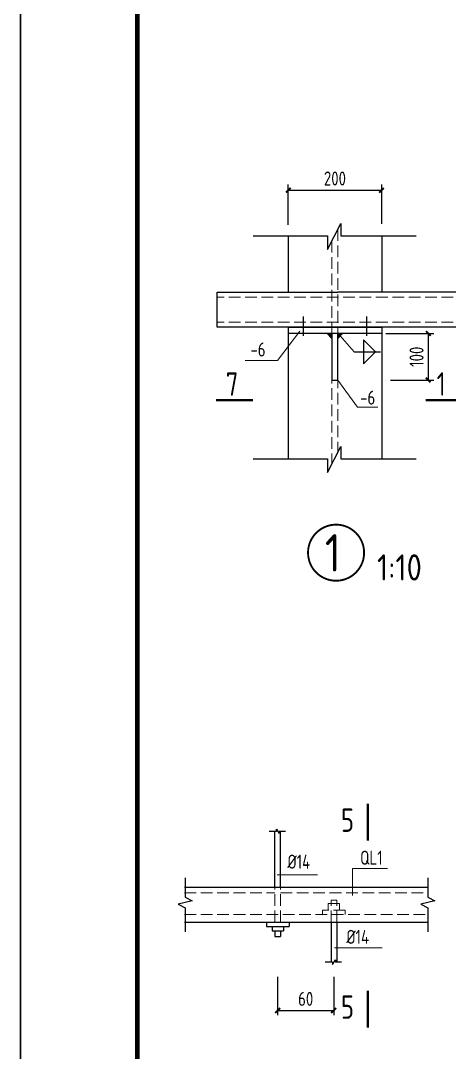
# Model space of a CAD drawing. Header units: millimetres. Extents: x 865974 to 875117, y 40174 to 44891.
# Drawn here: x 868814 to 868905.8, y 40366 to 40586.7 of the extents above; entities that cross this region are included whole.
import ezdxf

# ---------------------------------------------------------------- set-up
doc = ezdxf.new("R2010")
doc.units = ezdxf.units.MM
doc.header["$LTSCALE"] = 1000
doc.header["$MEASUREMENT"] = 0
doc.linetypes.add('DASH', pattern=[0.35, 0.25, -0.1])
for name, color, linetype, lineweight in [('1', 4, 'Continuous', 70), ('D3', 62, 'Continuous', 9), ('LZ', 64, 'Continuous', 9), ('数字', 3, 'Continuous', 9)]:
    doc.layers.add(name, color=color, linetype=linetype, lineweight=lineweight)
for name, color, linetype in [('D1', 112, 'Continuous'), ('D2', 6, 'Continuous'), ('DIM', 7, 'Continuous'), ('GJ', 6, 'Continuous'), ('PUB_DIM', 3, 'Continuous'), ('THIN', 7, 'Continuous'), ('文字', 7, 'Continuous')]:
    doc.layers.add(name, color=color, linetype=linetype)
doc.styles.add('GBHZ', font='gbenor.shx', dxfattribs={"width": 0.9, "bigfont": 'gbcbig.shx'})
doc.dimstyles.new('100', dxfattribs={"dimscale": 0, "dimtxt": 3, "dimasz": 0.01, "dimexe": 1, "dimexo": 2, "dimgap": 1, "dimtad": 1, "dimdec": 0, "dimlfac": 100, "dimdsep": 46, "dimtxsty": 'GBHZ', "dimblk": 'JT', "dimcen": -2.5, "dimclrd": 7, "dimclre": 7, "dimclrt": 7, "dimadec": 0, "dimazin": 0, "dimtfac": 1, "dimtdec": 0, "dimtix": 1, "dimtmove": 2, "dimatfit": 3, "dimldrblk": 'JT', "dimfxl": 0, "dimtolj": 1, "dimlwd": -1, "dimlwe": -1, "dimarcsym": 0})
doc.dimstyles.new('Y10', dxfattribs={"dimscale": 0, "dimtxt": 3, "dimasz": 0.01, "dimexe": 1.2, "dimexo": 1, "dimgap": 1, "dimtad": 1, "dimdec": 0, "dimlfac": 10, "dimzin": 0, "dimdsep": 46, "dimtxsty": 'GBHZ', "dimblk1": 'DX', "dimblk2": 'DX', "dimsah": 1, "dimcen": 0.09, "dimdle": 1, "dimadec": 0, "dimazin": 0, "dimtfac": 1, "dimtdec": 0, "dimtix": 1, "dimtmove": 2, "dimatfit": 3, "dimldrblk": 'DX', "dimfxl": 0, "dimtolj": 1, "dimtzin": 0, "dimarcsym": 0})

# ---------------------------------------------------------------- blocks, each defined once
blk = doc.blocks.new('DX')
at = {"color": 0, "linetype": 'ByBlock', "const_width": 40}
blk.add_lwpolyline([(-54, -51), (46, 49)], dxfattribs=at)
blk = doc.blocks.new('*D499')
at = {"layer": 'Defpoints', "color": 0, "linetype": 'ByBlock', "transparency": 16777216}
for p in [(868891.28, 40550.43), (868871.28, 40541.99), (868891.28, 40542.21)]:
    blk.add_point(p, dxfattribs=at)
at = {"layer": 'DIM', "color": 0, "linetype": 'ByBlock', "lineweight": -2, "transparency": 16777216}
for p, q in [((868871.28, 40542.99), (868871.28, 40551.63)), ((868891.28, 40543.21), (868891.28, 40551.63)), ((868871.29, 40550.43), (868891.27, 40550.43))]:
    blk.add_line(p, q, dxfattribs=at)
at = {"layer": 'DIM', "color": 0, "linetype": 'ByBlock', "lineweight": -2, "transparency": 16777216, "xscale": 0.01, "yscale": 0.01, "zscale": 0.01, "rotation": 180}
blk.add_blockref('DX', (868871.28, 40550.43), dxfattribs=at)
at = {"layer": 'DIM', "color": 0, "linetype": 'ByBlock', "lineweight": -2, "transparency": 16777216, "xscale": 0.01, "yscale": 0.01, "zscale": 0.01}
blk.add_blockref('DX', (868891.28, 40550.43), dxfattribs=at)
at = {"layer": 'DIM', "color": 0, "linetype": 'ByBlock', "transparency": 16777216, "insert": (868881.28, 40552.93), "char_height": 3, "attachment_point": 5, "style": 'GBHZ'}
blk.add_mtext('\\A1;200', dxfattribs=at)
blk = doc.blocks.new('*D500')
at = {"layer": 'Defpoints', "color": 0, "linetype": 'ByBlock', "transparency": 16777216}
for p in [(868891.2, 40519.81), (868892.2, 40509.81), (868901.25, 40509.81)]:
    blk.add_point(p, dxfattribs=at)
at = {"layer": 'DIM', "color": 0, "linetype": 'ByBlock', "lineweight": -2, "transparency": 16777216}
for p, q in [((868892.2, 40519.81), (868902.45, 40519.81)), ((868901.25, 40519.8), (868901.25, 40509.82)), ((868893.2, 40509.81), (868902.45, 40509.81))]:
    blk.add_line(p, q, dxfattribs=at)
at = {"layer": 'DIM', "color": 0, "linetype": 'ByBlock', "lineweight": -2, "transparency": 16777216, "xscale": 0.01, "yscale": 0.01, "zscale": 0.01}
for p, rotation in [((868901.25, 40519.81), 90), ((868901.25, 40509.81), 270)]:
    blk.add_blockref('DX', p, dxfattribs=dict(at, rotation=rotation))
at = {"layer": 'DIM', "color": 0, "linetype": 'ByBlock', "transparency": 16777216, "insert": (868898.75, 40514.81), "char_height": 3, "attachment_point": 5, "rotation": 90, "style": 'GBHZ'}
blk.add_mtext('\\A1;100', dxfattribs=at)
blk = doc.blocks.new('JT')
at = {"color": 3}
blk.add_line((-20, 0), (20, 0), dxfattribs=at)
at = {"color": 3, "const_width": 40}
blk.add_lwpolyline([(-53, -53), (53, 53)], dxfattribs=at)
blk = doc.blocks.new('*D489')
at = {"layer": 'Defpoints', "color": 0, "linetype": 'ByBlock', "transparency": 16777216}
for p in [(868869.02, 40384.13), (868881.02, 40384.13), (868881.02, 40374.95)]:
    blk.add_point(p, dxfattribs=at)
at = {"layer": 'DIM', "color": 7, "linetype": 'ByBlock', "transparency": 16777216}
for p, q in [((868869.02, 40382.13), (868869.02, 40373.95)), ((868881.02, 40382.13), (868881.02, 40373.95)), ((868869.03, 40374.95), (868881.01, 40374.95))]:
    blk.add_line(p, q, dxfattribs=at)
at = {"layer": 'DIM', "color": 7, "linetype": 'ByBlock', "transparency": 16777216, "xscale": 0.01, "yscale": 0.01, "zscale": 0.01, "rotation": 180}
blk.add_blockref('JT', (868869.02, 40374.95), dxfattribs=at)
at = {"layer": 'DIM', "color": 7, "linetype": 'ByBlock', "transparency": 16777216, "xscale": 0.01, "yscale": 0.01, "zscale": 0.01}
blk.add_blockref('JT', (868881.02, 40374.95), dxfattribs=at)
at = {"layer": 'DIM', "color": 7, "linetype": 'ByBlock', "transparency": 16777216, "insert": (868875.02, 40377.45), "char_height": 3, "attachment_point": 5, "style": 'GBHZ'}
blk.add_mtext('\\A1;60', dxfattribs=at)

msp = doc.modelspace()

# ---------------------------------------------------------------- linework, layer by layer
for p, q in [((868814.031, 40173.578), (868814.031, 40767.578)), ((868814.031, 40767.578), (868814.031, 40173.578))]:
    msp.add_line(p, q)
at = {"color": 0, "const_width": 1}
msp.add_lwpolyline([(869645.031, 40183.578), (868839.031, 40183.578), (868839.031, 40757.578), (869645.031, 40757.578)], close=True, dxfattribs=at)
at = {"linetype": 'ByBlock', "ltscale": 0.5, "const_width": 0.4}
msp.add_lwpolyline([(868875.521, 40472.889, 1), (868887.521, 40472.889, 1)], format="xyb", close=True, dxfattribs=at)
at = {"layer": '1', "const_width": 0.48}
for points in [[(868855.831, 40505.498), (868863.753, 40505.498)], [(868900.697, 40505.498), (868908.619, 40505.498)]]:
    msp.add_lwpolyline(points, dxfattribs=at)
at = {"layer": '1', "color": 2, "const_width": 0.48}
for points in [[(868888.32, 40411.275), (868888.32, 40419.197)], [(868888.32, 40371.305), (868888.32, 40379.227)]]:
    msp.add_lwpolyline(points, dxfattribs=at)
at = {"layer": 'D1'}
for p, q in [((868879.679, 40537.754), (868882.555, 40543.304)), ((868882.555, 40543.304), (868882.555, 40540.687)), ((868863.753, 40540.687), (868879.679, 40540.687)), ((868879.679, 40540.687), (868879.679, 40537.754)), ((868882.555, 40540.687), (868898.663, 40540.687)), ((868887.407, 40518.419), (868887.407, 40513.281)), ((868887.407, 40518.419), (868889.976, 40515.85)), ((868885.377, 40515.85), (868891.058, 40515.85)), ((868887.407, 40513.281), (868889.976, 40515.85)), ((868879.679, 40490.068), (868882.555, 40495.618)), ((868882.555, 40495.618), (868882.555, 40493)), ((868863.753, 40493), (868879.679, 40493)), ((868879.679, 40493), (868879.679, 40490.068)), ((868882.555, 40493), (868898.663, 40493))]:
    msp.add_line(p, q, dxfattribs=at)
at = {"layer": 'D1', "color": 251}
for p, q in [((868868.775, 40413.27), (868867.213, 40413.27)), ((868868.775, 40413.27), (868868.775, 40413.751)), ((868868.775, 40413.751), (868869.376, 40412.789)), ((868870.698, 40413.27), (868869.376, 40413.27)), ((868869.376, 40412.789), (868869.376, 40413.27)), ((868880.776, 40385.309), (868879.214, 40385.309)), ((868880.776, 40384.828), (868881.377, 40385.79)), ((868880.776, 40385.309), (868880.776, 40384.828)), ((868881.377, 40385.79), (868881.377, 40385.309)), ((868882.699, 40385.309), (868881.377, 40385.309))]:
    msp.add_line(p, q, dxfattribs=at)
at = {"layer": 'D2'}
for p, q in [((868871.283, 40540.687), (868871.283, 40528.594)), ((868891.283, 40540.687), (868891.283, 40528.594)), ((868856.081, 40528.594), (868881.925, 40528.594)), ((868920.565, 40528.594), (868881.925, 40528.594)), ((868920.565, 40521.096), (868856.081, 40521.096)), ((868871.283, 40521.096), (868871.283, 40519.811)), ((868871.283, 40521.096), (868891.283, 40521.096)), ((868871.283, 40521.096), (868871.283, 40493)), ((868891.283, 40521.096), (868891.283, 40519.811)), ((868891.283, 40521.096), (868891.283, 40493)), ((868871.283, 40519.811), (868891.283, 40519.811)), ((868880.641, 40519.811), (868880.641, 40509.808)), ((868881.925, 40509.808), (868881.925, 40519.811)), ((868880.641, 40509.808), (868881.925, 40509.808)), ((868868.451, 40401.327), (868868.451, 40413.27)), ((868869.653, 40401.327), (868869.653, 40413.27)), ((868849.111, 40401.327), (868868.451, 40401.327)), ((868849.111, 40401.327), (868868.451, 40401.327)), ((868868.451, 40401.327), (868901.157, 40401.327)), ((868869.653, 40401.327), (868901.157, 40401.327)), ((868849.111, 40393.825), (868901.157, 40393.825)), ((868866.648, 40393.825), (868866.648, 40392.923)), ((868866.648, 40392.923), (868871.456, 40392.923)), ((868867.85, 40392.923), (868867.85, 40392.021)), ((868870.254, 40392.923), (868870.254, 40392.021)), ((868871.456, 40393.825), (868871.456, 40392.923)), ((868880.452, 40393.825), (868880.452, 40385.309)), ((868881.654, 40393.825), (868881.654, 40385.309)), ((868867.85, 40392.021), (868870.254, 40392.021)), ((868868.451, 40392.021), (868868.451, 40390.819)), ((868868.451, 40390.819), (868869.653, 40390.819)), ((868869.653, 40392.021), (868869.653, 40390.819))]:
    msp.add_line(p, q, dxfattribs=at)
at = {"layer": 'D2', "linetype": 'Continuous'}
for p, q in [((868874.502, 40523.415), (868874.502, 40519.276)), ((868888.064, 40523.415), (868888.064, 40519.276))]:
    msp.add_line(p, q, dxfattribs=at)
at = {"layer": 'D3'}
for p, q in [((868873.753, 40520.239), (868868.991, 40514.014)), ((868879.57, 40519.811), (868880.641, 40518.74)), ((868881.925, 40519.811), (868885.377, 40515.85)), ((868882.996, 40519.811), (868881.925, 40518.74)), ((868868.991, 40514.014), (868862.038, 40514.014)), ((868881.925, 40509.808), (868886.092, 40503.995)), ((868886.092, 40503.995), (868890.43, 40503.995))]:
    msp.add_line(p, q, dxfattribs=at)
at = {"layer": 'D3', "color": 251}
for p, q in [((868868.955, 40403.995), (868877.553, 40403.995)), ((868885.038, 40405.357), (868885.038, 40399.541)), ((868885.038, 40405.357), (868892.5, 40405.357)), ((868881.196, 40388.396), (868891.377, 40388.396))]:
    msp.add_line(p, q, dxfattribs=at)
at = {"layer": 'D3'}
for points in [[(868879.57, 40519.811), (868880.641, 40519.811), (868880.641, 40518.74), (868880.641, 40519.811)], [(868882.996, 40519.811), (868881.925, 40519.811), (868881.925, 40518.74), (868881.925, 40519.811)]]:
    msp.add_solid(points, dxfattribs=at)
at = {"layer": 'GJ', "linetype": 'Continuous'}
msp.add_line((868856.081, 40521.096), (868856.081, 40528.594), dxfattribs=at)
at = {"layer": 'LZ', "linetype": 'DASH', "ltscale": 0.01}
for p, q in [((868881.925, 40542.089), (868881.925, 40494.403)), ((868880.641, 40539.61), (868880.641, 40491.924)), ((868920.565, 40527.524), (868856.081, 40527.524)), ((868920.565, 40522.166), (868856.081, 40522.166))]:
    msp.add_line(p, q, dxfattribs=at)
at = {"layer": 'LZ', "color": 251, "linetype": 'DASH', "ltscale": 0.01}
for p, q in [((868849.111, 40400.125), (868868.451, 40400.125)), ((868868.451, 40393.825), (868868.451, 40401.327)), ((868869.653, 40393.825), (868869.653, 40401.327)), ((868869.653, 40400.125), (868901.157, 40400.125)), ((868879.851, 40396.429), (868879.851, 40397.831)), ((868882.255, 40397.831), (868879.851, 40397.831)), ((868880.452, 40393.825), (868880.452, 40398.533)), ((868881.654, 40398.533), (868880.452, 40398.533)), ((868881.654, 40393.825), (868881.654, 40398.533)), ((868882.255, 40396.429), (868882.255, 40397.831)), ((868849.111, 40395.527), (868901.157, 40395.527)), ((868883.457, 40396.429), (868878.649, 40396.429)), ((868878.649, 40395.527), (868878.649, 40396.429)), ((868883.457, 40395.527), (868883.457, 40396.429))]:
    msp.add_line(p, q, dxfattribs=at)
at = {"layer": 'THIN'}
for p, q in [((868849.204, 40403.327), (868849.204, 40399.201)), ((868901.157, 40403.327), (868901.157, 40399.201)), ((868850.704, 40398.451), (868847.704, 40397.701)), ((868847.704, 40397.701), (868849.204, 40396.951)), ((868849.204, 40399.201), (868850.704, 40398.451)), ((868902.657, 40398.451), (868899.657, 40397.701)), ((868899.657, 40397.701), (868901.157, 40396.951)), ((868901.157, 40399.201), (868902.657, 40398.451)), ((868849.204, 40396.951), (868849.204, 40391.825)), ((868901.157, 40396.951), (868901.157, 40391.825))]:
    msp.add_line(p, q, dxfattribs=at)

# ---------------------------------------------------------------- texts
at = {"layer": 'PUB_DIM', "style": 'GBHZ', "width": 0.9}
for s, p in [('7', (868857.923, 40506.473)), ('1', (868903.04, 40506.473)), ('5', (868882.57, 40413.174)), ('5', (868882.57, 40373.205))]:
    msp.add_text(s, height=5, dxfattribs=at).set_placement(p)
at = {"layer": '数字', "style": 'GBHZ', "width": 0.9}
for s, p in [('-6', (868863.21, 40514.852)), ('-6', (868886.674, 40504.56)), ('%%C14', (868871.118, 40405.297)), ('QL1', (868886.677, 40406.146)), ('%%C14', (868883.72, 40389.217))]:
    msp.add_text(s, height=3, dxfattribs=at).set_placement(p)
at = {"layer": '文字', "color": 6, "style": 'GBHZ'}
for s, height, p in [('1', 8, (868879.126, 40468.856)), ('1:10', 5.6, (868890.287, 40466.937, -0.009))]:
    msp.add_text(s, height=height, dxfattribs=at).set_placement(p)

# ---------------------------------------------------------------- dimensions: what is measured, and where the dimension line sits
at = {"layer": 'DIM', "linetype": 'ByBlock'}
dim = msp.add_linear_dim(base=(868891.283, 40550.428), p1=(868871.283, 40541.995), p2=(868891.283, 40542.209), dimstyle='Y10', override={"dimscale": 1}, dxfattribs=at)
dim.commit()
dim.dimension.update_dxf_attribs({"geometry": '*D499', "text_midpoint": (868881.283, 40552.928)})
dim = msp.add_linear_dim(base=(868901.251, 40509.808), p1=(868891.204, 40519.811), p2=(868892.204, 40509.808), angle=270, dimstyle='Y10', override={"dimscale": 1}, dxfattribs=at)
dim.commit()
dim.dimension.update_dxf_attribs({"geometry": '*D500', "text_midpoint": (868898.751, 40514.81)})
at = {"layer": 'DIM', "color": 4, "linetype": 'ByBlock'}
dim = msp.add_linear_dim(base=(868881.017, 40374.954), p1=(868869.016, 40384.126), p2=(868881.017, 40384.126), dimstyle='100', override={"dimscale": 1, "dimlfac": 5}, dxfattribs=at)
dim.commit()
dim.dimension.update_dxf_attribs({"geometry": '*D489', "text_midpoint": (868875.016, 40377.454)})

doc.saveas('drawing.dxf')
